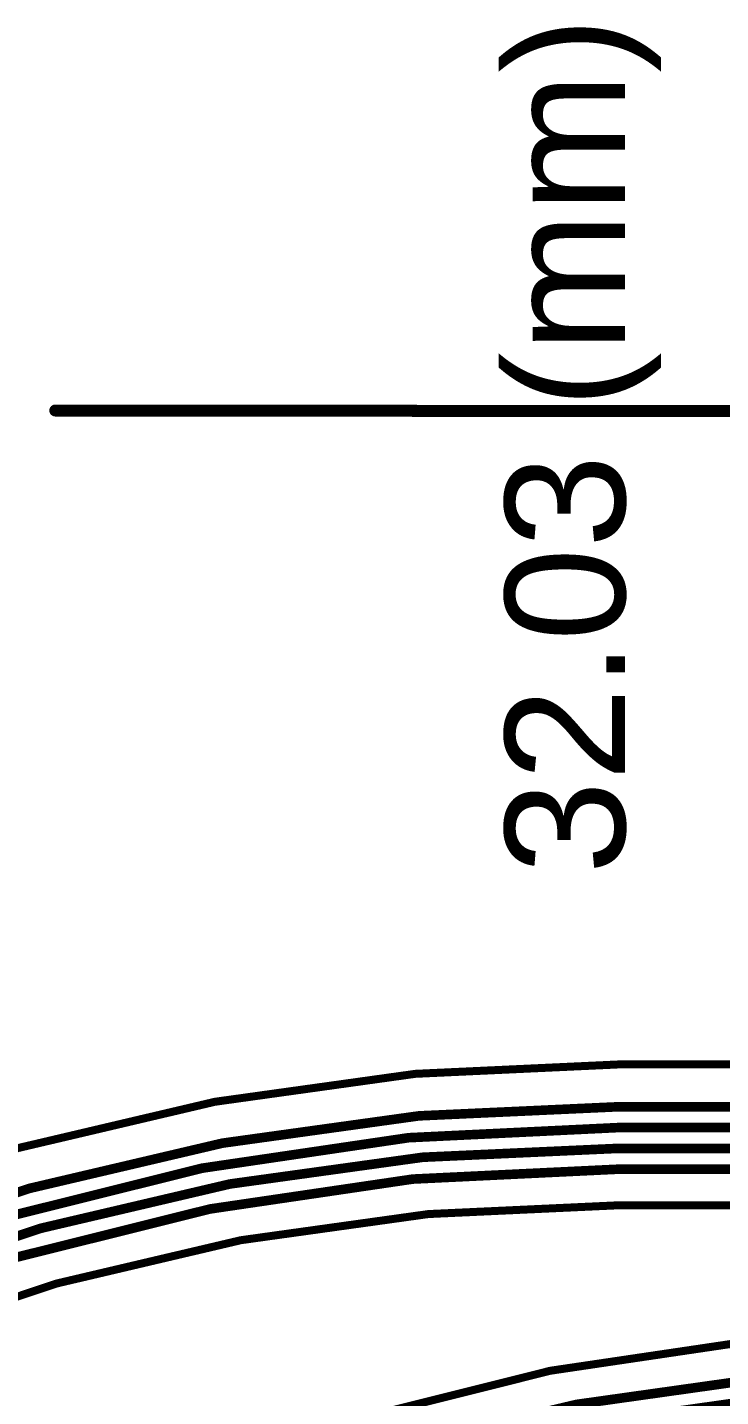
# Model space of a CAD drawing. Header units: inches. Extents: x -17 to 443, y -40 to 218.
# Drawn here: x 53.27 to 75.26, y 119.4 to 162.86 of the extents above; entities that cross this region are included whole.
import ezdxf

# ---------------------------------------------------------------- set-up
doc = ezdxf.new("R2010")
doc.units = ezdxf.units.IN
for name, color, linetype in [('Board Outline', 216, 'Continuous'), ('Bottom Layer', 5, 'Continuous'), ('Dimension', 6, 'Continuous'), ('Fabrication', 76, 'Continuous')]:
    doc.layers.add(name, color=color, linetype=linetype)
doc.styles.add('Arial', font='', dxfattribs={"height": 0.2})
doc.styles.get('Arial').set_extended_font_data('Arial')

msp = doc.modelspace()

# ---------------------------------------------------------------- linework, layer by layer
at = {"layer": 'Board Outline'}
for points in [[(2.47029732, 60.4223455, 0.127, 0.127, -0.4142195751567328), (71.99095584, 129.94157654, 0.127, 0.127, 0)], [(71.99095584, 129.94157908, 0.127, 0.127, 0), (89.21147004, 129.94157908, 0.127, 0.127, 0)], [(6.940295999999999, 60.4223455, 0.127, 0.127, -0.4142199883427267), (71.99095584, 125.47157786, 0.127, 0.127, 0)], [(71.99095584, 125.47157786, 0.127, 0.127, 0), (84.46026287999999, 125.47157786, 0.127, 0.127, 0)], [(16.92229788, 55.71695232, 0.127, 0.127, -0.4142090794588383), (82.68929614, 121.48495642, 0.127, 0.127, 0)]]:
    msp.add_lwpolyline(points, format="xyseb", dxfattribs=at)
for points in [[(71.95920584, 129.94157908, 0.0635, 0.0635, 1), (72.02270584, 129.94157908, 0.0635, 0.0635, 1)], [(71.95920584, 129.94157654, 0.0635, 0.0635, 1), (72.02270584, 129.94157654, 0.0635, 0.0635, 1)], [(71.95920584, 125.47157786, 0.0635, 0.0635, 1), (72.02270584, 125.47157786, 0.0635, 0.0635, 1)], [(71.95920584, 125.47157786, 0.0635, 0.0635, 1), (72.02270584, 125.47157786, 0.0635, 0.0635, 1)]]:
    msp.add_lwpolyline(points, format="xyseb", close=True, dxfattribs=at)
at = {"layer": 'Bottom Layer'}
for points in [[(3.73421656, 60.4223455, 0.3048, 0.3048, -0.4142135623730951), (71.98706963999999, 128.59859218, 0.3048, 0.3048, 0)], [(71.98706963999999, 128.59859218, 0.3048, 0.3048, 0), (96.14299541999999, 128.59859218, 0.3048, 0.3048, 0)], [(4.37747156, 60.42499218, 0.3048, 0.3048, -0.4142135513537978), (71.98706963999999, 127.93818964, 0.3048, 0.3048, 0)], [(71.98706963999999, 127.93818964, 0.3048, 0.3048, 0), (88.43556608, 127.93818964, 0.3048, 0.3048, 0)], [(5.027470259999999, 60.42499218, 0.3048, 0.3048, -0.4142135734834939), (71.98706963999999, 127.27779218, 0.3048, 0.3048, 0)], [(71.98706963999999, 127.27779218, 0.3048, 0.3048, 0), (89.73063588, 127.27779218, 0.3048, 0.3048, 0)], [(5.697435899999999, 60.44492356, 0.3048, 0.3048, -0.4142135286851717), (71.98706456, 126.61738964, 0.3048, 0.3048, 0)], [(71.98706963999999, 126.61739218, 0.3048, 0.3048, 0), (87.14049628, 126.61739218, 0.3048, 0.3048, 0)], [(18.17946834, 55.72599218, 0.3048, 0.3048, -0.4142135739342706), (82.52806964, 120.26739218, 0.3048, 0.3048, 0)], [(18.82946958, 55.72599218, 0.3048, 0.3048, -0.4142135623897687), (82.52806964, 119.60698964, 0.3048, 0.3048, 0)]]:
    msp.add_lwpolyline(points, format="xyseb", dxfattribs=at)
for points in [[(71.91086963999999, 128.59859218, 0.1524, 0.1524, 1), (72.06326964, 128.59859218, 0.1524, 0.1524, 1)], [(71.91086963999999, 128.59859218, 0.1524, 0.1524, 1), (72.06326964, 128.59859218, 0.1524, 0.1524, 1)], [(71.91086963999999, 127.93818964, 0.1524, 0.1524, 1), (72.06326964, 127.93818964, 0.1524, 0.1524, 1)], [(71.91086963999999, 127.93818964, 0.1524, 0.1524, 1), (72.06326964, 127.93818964, 0.1524, 0.1524, 1)], [(71.91086963999999, 127.27779218, 0.1524, 0.1524, 1), (72.06326964, 127.27779218, 0.1524, 0.1524, 1)], [(71.91086963999999, 127.27779218, 0.1524, 0.1524, 1), (72.06326964, 127.27779218, 0.1524, 0.1524, 1)], [(71.91086456, 126.61738964, 0.1524, 0.1524, 1), (72.06326456, 126.61738964, 0.1524, 0.1524, 1)], [(71.91086963999999, 126.61739218, 0.1524, 0.1524, 1), (72.06326964, 126.61739218, 0.1524, 0.1524, 1)]]:
    msp.add_lwpolyline(points, format="xyseb", close=True, dxfattribs=at)
at = {"layer": 'Fabrication'}
for points in [[(54.1528, 150.6982, 0.3809999999999999, 0.3809999999999999, 0), (81.18809772, 150.67407, 0.3809999999999999, 0.3809999999999999, 0)], [(2.47029732, 60.4223455, 0.254, 0.254, -0.4142195751567328), (71.99095584, 129.94157654, 0.254, 0.254, 0)], [(71.99096854, 129.94159178, 0.254, 0.254, 0), (89.21148274, 129.94159178, 0.254, 0.254, 0)], [(6.940295999999999, 60.4223455, 0.254, 0.254, -0.4142199883427267), (71.99095584, 125.47157786, 0.254, 0.254, 0)], [(71.99095584, 125.47157786, 0.254, 0.254, 0), (84.46026287999999, 125.47157786, 0.254, 0.254, 0)], [(16.92229788, 55.71695232, 0.254, 0.254, -0.4142090794588383), (82.68929614, 121.48495642, 0.254, 0.254, 0)]]:
    msp.add_lwpolyline(points, format="xyseb", dxfattribs=at)
for points in [[(54.05755, 150.6982, 0.1905, 0.1905, 1), (54.24804999999999, 150.6982, 0.1905, 0.1905, 1)], [(71.92745584, 129.94157654, 0.127, 0.127, 1), (72.05445583999999, 129.94157654, 0.127, 0.127, 1)], [(71.92746853999999, 129.94159178, 0.127, 0.127, 1), (72.05446854, 129.94159178, 0.127, 0.127, 1)], [(71.92745584, 125.47157786, 0.127, 0.127, 1), (72.05445583999999, 125.47157786, 0.127, 0.127, 1)], [(71.92745584, 125.47157786, 0.127, 0.127, 1), (72.05445583999999, 125.47157786, 0.127, 0.127, 1)]]:
    msp.add_lwpolyline(points, format="xyseb", close=True, dxfattribs=at)

# ---------------------------------------------------------------- texts
at = {"layer": 'Dimension', "style": 'Arial'}
msp.add_text('32.03 (mm)', height=3.81, rotation=90, dxfattribs=at).set_placement((72.23146844, 135.98101328))

doc.saveas('drawing.dxf')
